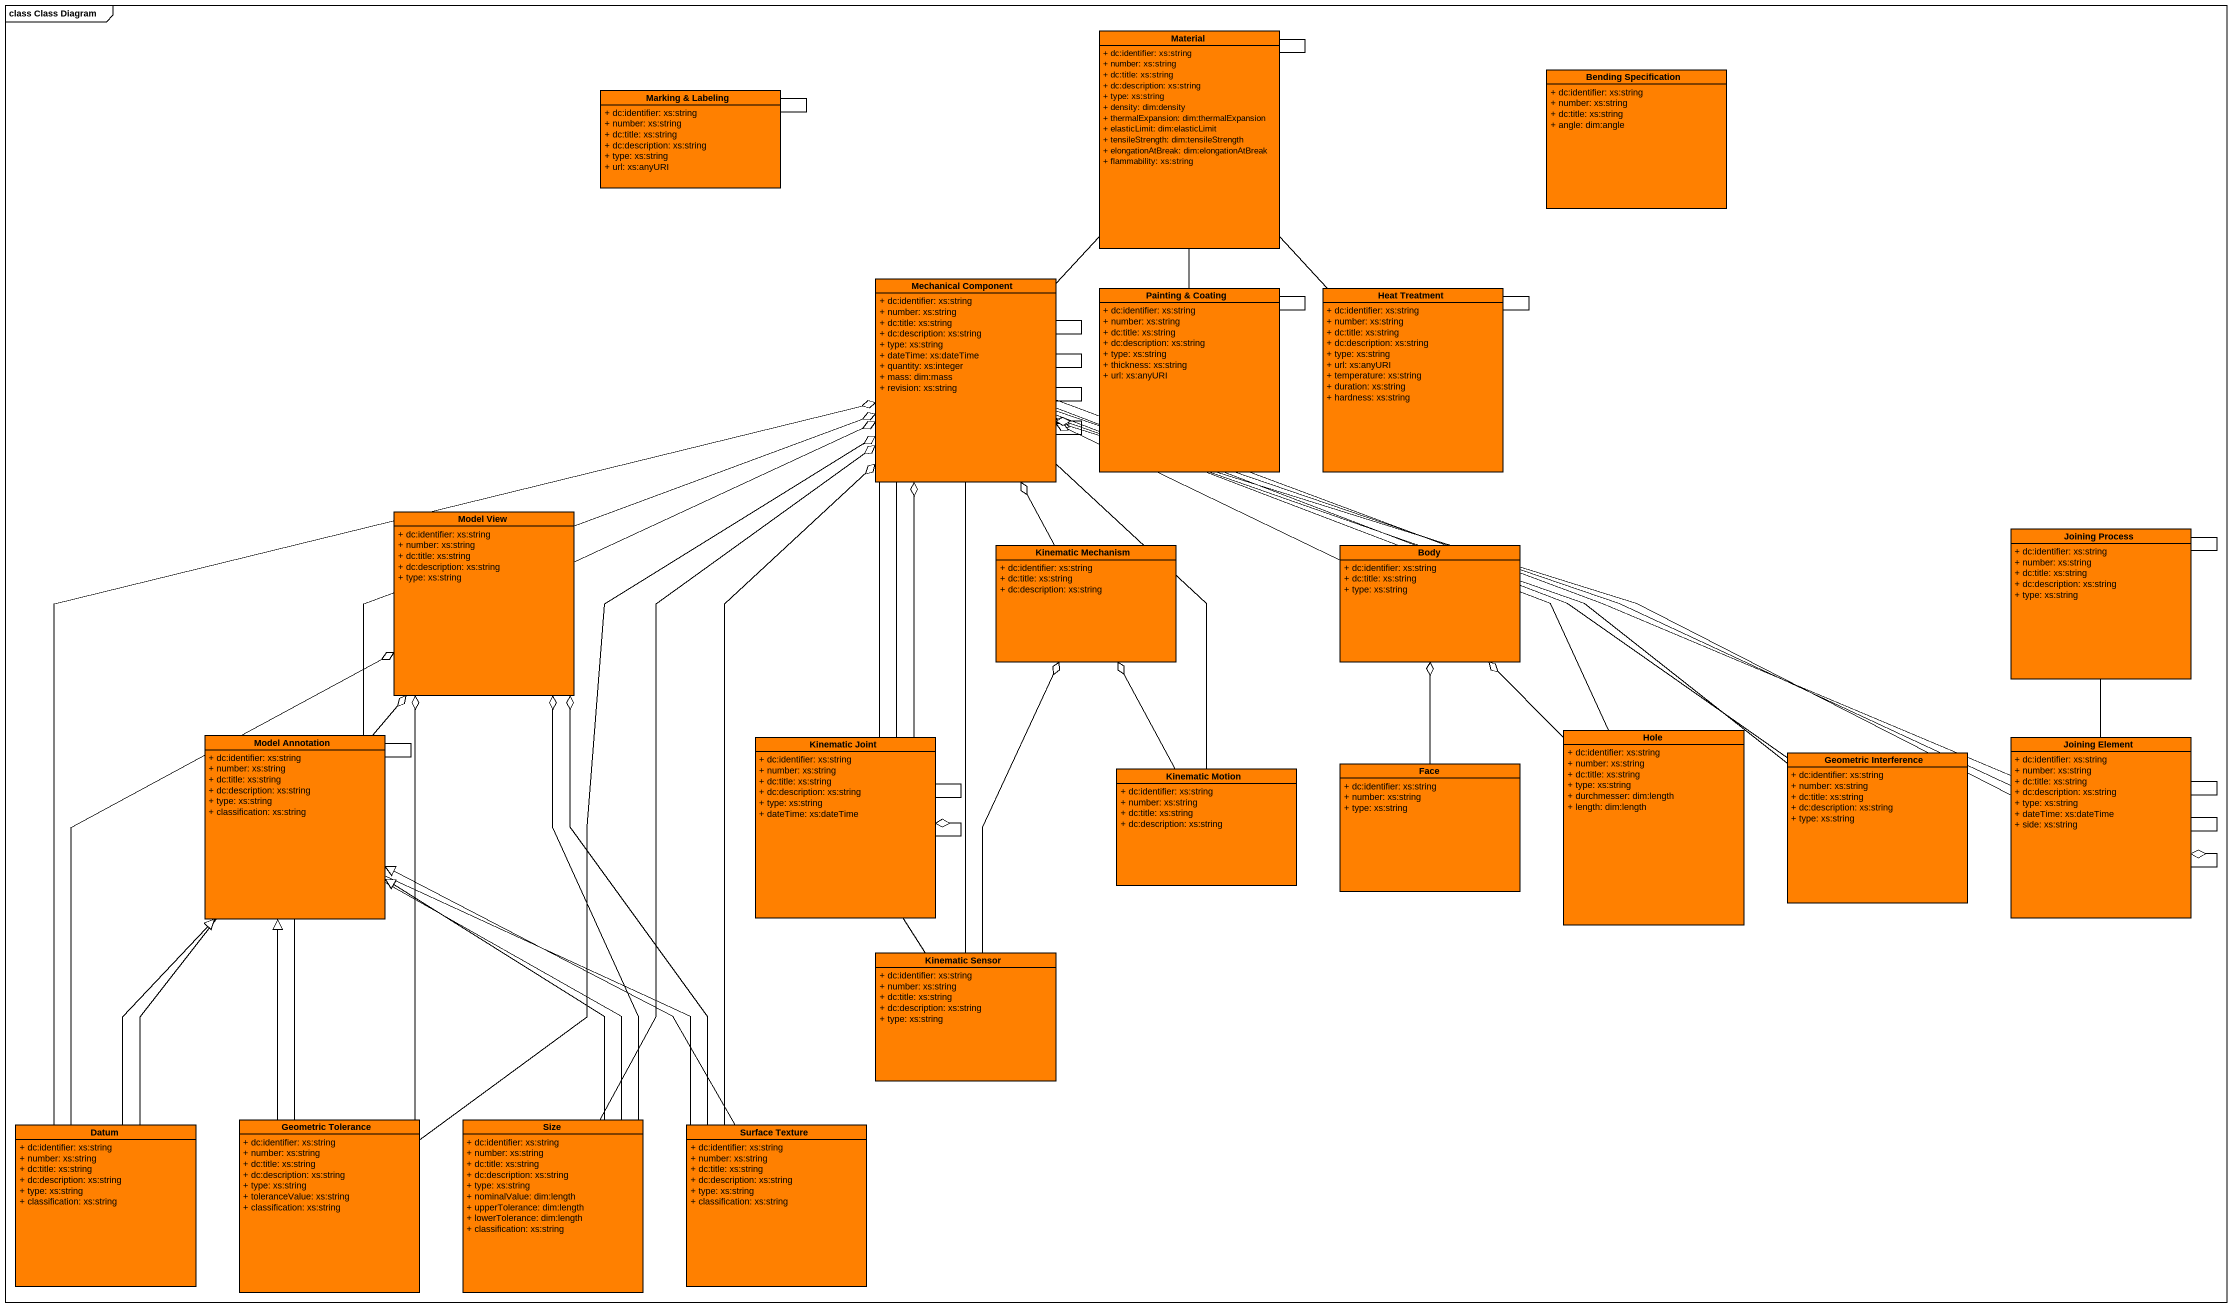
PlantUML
@startuml
mainframe class Class Diagram
hide circle
hide empty members
skinparam classAttributeIconSize 0
class Material #FF8000 {
  + dc:identifier: xs:string
  + number: xs:string
  + dc:title: xs:string
  + dc:description: xs:string
  + type: xs:string
  + density: dim:density
  + thermalExpansion: dim:thermalExpansion
  + elasticLimit: dim:elasticLimit
  + tensileStrength: dim:tensileStrength
  + elongationAtBreak: dim:elongationAtBreak
  + flammability: xs:string
}
class "Marking & Labeling" as Marking_Labeling #FF8000 {
  + dc:identifier: xs:string
  + number: xs:string
  + dc:title: xs:string
  + dc:description: xs:string
  + type: xs:string
  + url: xs:anyURI
}
class "Bending Specification" as Bending_Specification #FF8000 {
  + dc:identifier: xs:string
  + number: xs:string
  + dc:title: xs:string
  + angle: dim:angle
}
class "Mechanical Component" as Mechanical_Component #FF8000 {
  + dc:identifier: xs:string
  + number: xs:string
  + dc:title: xs:string
  + dc:description: xs:string
  + type: xs:string
  + dateTime: xs:dateTime
  + quantity: xs:integer
  + mass: dim:mass
  + revision: xs:string
}
class "Painting & Coating" as Painting_Coating #FF8000 {
  + dc:identifier: xs:string
  + number: xs:string
  + dc:title: xs:string
  + dc:description: xs:string
  + type: xs:string
  + thickness: xs:string
  + url: xs:anyURI
}
class "Heat Treatment" as Heat_Treatment #FF8000 {
  + dc:identifier: xs:string
  + number: xs:string
  + dc:title: xs:string
  + dc:description: xs:string
  + type: xs:string
  + url: xs:anyURI
  + temperature: xs:string
  + duration: xs:string
  + hardness: xs:string
}
class "Model View" as Model_View #FF8000 {
  + dc:identifier: xs:string
  + number: xs:string
  + dc:title: xs:string
  + dc:description: xs:string
  + type: xs:string
}
class "Kinematic Mechanism" as Kinematic_Mechanism #FF8000 {
  + dc:identifier: xs:string
  + dc:title: xs:string
  + dc:description: xs:string
}
class Body #FF8000 {
  + dc:identifier: xs:string
  + dc:title: xs:string
  + type: xs:string
}
class "Joining Process" as Joining_Process #FF8000 {
  + dc:identifier: xs:string
  + number: xs:string
  + dc:title: xs:string
  + dc:description: xs:string
  + type: xs:string
}
class "Model Annotation" as Model_Annotation #FF8000 {
  + dc:identifier: xs:string
  + number: xs:string
  + dc:title: xs:string
  + dc:description: xs:string
  + type: xs:string
  + classification: xs:string
}
class "Kinematic Joint" as Kinematic_Joint #FF8000 {
  + dc:identifier: xs:string
  + number: xs:string
  + dc:title: xs:string
  + dc:description: xs:string
  + type: xs:string
  + dateTime: xs:dateTime
}
class Hole #FF8000 {
  + dc:identifier: xs:string
  + number: xs:string
  + dc:title: xs:string
  + type: xs:string
  + durchmesser: dim:length
  + length: dim:length
}
class "Geometric Interference" as Geometric_Interference #FF8000 {
  + dc:identifier: xs:string
  + number: xs:string
  + dc:title: xs:string
  + dc:description: xs:string
  + type: xs:string
}
class "Joining Element" as Joining_Element #FF8000 {
  + dc:identifier: xs:string
  + number: xs:string
  + dc:title: xs:string
  + dc:description: xs:string
  + type: xs:string
  + dateTime: xs:dateTime
  + side: xs:string
}
class "Kinematic Motion" as Kinematic_Motion #FF8000 {
  + dc:identifier: xs:string
  + number: xs:string
  + dc:title: xs:string
  + dc:description: xs:string
}
class Face #FF8000 {
  + dc:identifier: xs:string
  + number: xs:string
  + type: xs:string
}
class "Kinematic Sensor" as Kinematic_Sensor #FF8000 {
  + dc:identifier: xs:string
  + number: xs:string
  + dc:title: xs:string
  + dc:description: xs:string
  + type: xs:string
}
class Datum #FF8000 {
  + dc:identifier: xs:string
  + number: xs:string
  + dc:title: xs:string
  + dc:description: xs:string
  + type: xs:string
  + classification: xs:string
}
class "Geometric Tolerance" as Geometric_Tolerance #FF8000 {
  + dc:identifier: xs:string
  + number: xs:string
  + dc:title: xs:string
  + dc:description: xs:string
  + type: xs:string
  + toleranceValue: xs:string
  + classification: xs:string
}
class Size #FF8000 {
  + dc:identifier: xs:string
  + number: xs:string
  + dc:title: xs:string
  + dc:description: xs:string
  + type: xs:string
  + nominalValue: dim:length
  + upperTolerance: dim:length
  + lowerTolerance: dim:length
  + classification: xs:string
}
class "Surface Texture" as Surface_Texture #FF8000 {
  + dc:identifier: xs:string
  + number: xs:string
  + dc:title: xs:string
  + dc:description: xs:string
  + type: xs:string
  + classification: xs:string
}
Material -- Material
Marking_Labeling -- Marking_Labeling
Mechanical_Component -up- Material
Mechanical_Component -- Mechanical_Component
Mechanical_Component -- Mechanical_Component
Mechanical_Component -- Mechanical_Component
Mechanical_Component --o Mechanical_Component
Painting_Coating -up- Material
Painting_Coating -- Painting_Coating
Heat_Treatment -up- Material
Heat_Treatment -- Heat_Treatment
Model_View -right-o Mechanical_Component
Kinematic_Mechanism -up-o Mechanical_Component
Body -left-o Mechanical_Component
Joining_Process -- Joining_Process
Model_Annotation -up-o Mechanical_Component
Model_Annotation -up-o Model_View
Model_Annotation -- Model_Annotation
Kinematic_Joint -up- Mechanical_Component
Kinematic_Joint -up- Mechanical_Component
Kinematic_Joint -up-o Mechanical_Component
Kinematic_Joint -- Kinematic_Joint
Kinematic_Joint --o Kinematic_Joint
Hole -up- Mechanical_Component
Hole -up-o Body
Geometric_Interference -left- Mechanical_Component
Geometric_Interference -left-o Mechanical_Component
Joining_Element -left- Mechanical_Component
Joining_Element -left- Mechanical_Component
Joining_Element -left-o Mechanical_Component
Joining_Element -up- Joining_Process
Joining_Element -- Joining_Element
Joining_Element -- Joining_Element
Joining_Element --o Joining_Element
Kinematic_Motion -up- Mechanical_Component
Kinematic_Motion -up-o Kinematic_Mechanism
Face -up-o Body
Kinematic_Sensor -up- Mechanical_Component
Kinematic_Sensor -up-o Kinematic_Mechanism
Kinematic_Sensor -up- Kinematic_Joint
Datum -up-o Mechanical_Component
Datum -up-o Model_View
Datum -up-|> Model_Annotation
Datum -up- Model_Annotation
Geometric_Tolerance -up-o Mechanical_Component
Geometric_Tolerance -up-o Model_View
Geometric_Tolerance -up-|> Model_Annotation
Geometric_Tolerance -up- Model_Annotation
Size -up-o Mechanical_Component
Size -up-o Model_View
Size -up-|> Model_Annotation
Size -up- Model_Annotation
Surface_Texture -up-o Mechanical_Component
Surface_Texture -up-o Model_View
Surface_Texture -up-|> Model_Annotation
Surface_Texture -up- Model_Annotation
@enduml
